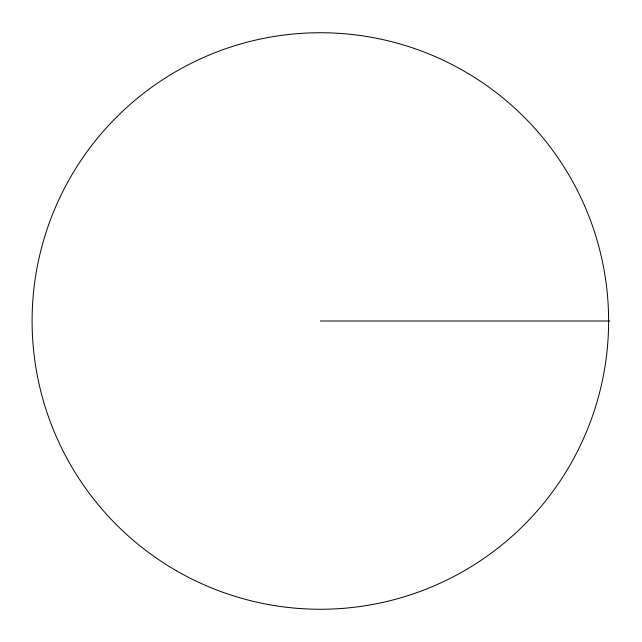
<?xml version="1.0" encoding="UTF-8"?>
<svg xmlns="http://www.w3.org/2000/svg" width="642" height="642" viewBox="0 0 642 642"><rect width="100%" height="100%" fill="white"/><g stroke="black" fill="none" stroke-linecap="round" stroke-linejoin="round"><path stroke-width="0.96" d="M320.358 321L609.9 321M176.229 570.642A288.258 288.258 0 0 0 608.616 321A288.258 288.258 0 0 0 176.229 71.358A288.258 288.258 0 0 0 176.229 570.642"/></g></svg>
